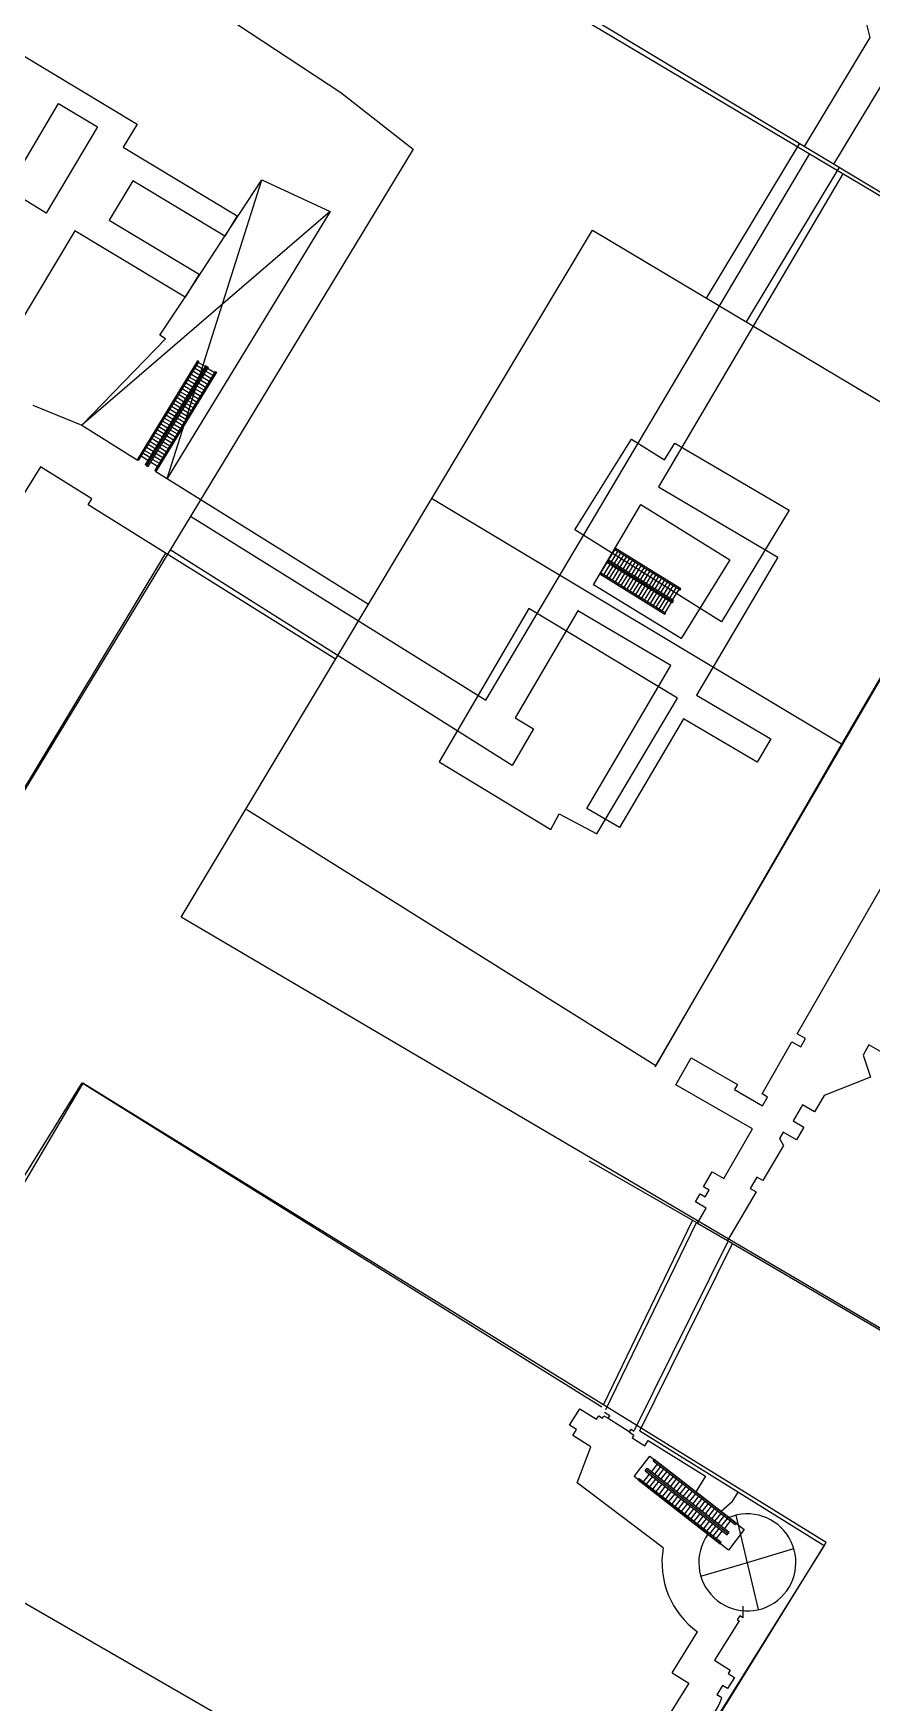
# Model space of a CAD drawing. Header units: inches. Extents: x 2320 to 12644, y -1199 to 8127.
# Drawn here: x 5518 to 5998, y 3570 to 4527 of the extents above; entities that cross this region are included whole.
import ezdxf

# ---------------------------------------------------------------- set-up
doc = ezdxf.new("R2010")
doc.units = ezdxf.units.IN
doc.header["$LTSCALE"] = 32
doc.header["$MEASUREMENT"] = 0
doc.layers.add('Buildings', color=1, linetype='Continuous')
doc.layers.add('Floor Plan', color=4, linetype='Continuous')

msp = doc.modelspace()

# ---------------------------------------------------------------- linework, layer by layer
at = {"layer": 'Buildings'}
for p, q in [((6316.63, 4246.9), (5556.05, 4699.99)), ((5591.16, 4560.81), (5693.97, 4493.1)), ((5693.97, 4493.1), (5735.35, 4460.5)), ((5735.35, 4460.5), (5507.15, 4084.34)), ((5602.44, 4020.39), (5838.17, 4414.11)), ((5838.17, 4414.11), (6185.49, 4207.22)), ((5828.14, 4242.33), (5860.61, 4294.29)), ((5860.61, 4294.29), (5879.55, 4282.45)), ((5879.55, 4282.45), (5885.48, 4291.95)), ((5885.48, 4291.95), (5951.02, 4253.61)), ((6071.39, 4274.93), (5981.11, 4119.45)), ((5981.11, 4119.45), (5746.02, 4260.2)), ((5951.02, 4253.61), (5912.15, 4189.67)), ((5912.15, 4189.67), (5828.14, 4242.33)), ((5801.8, 4197.19), (5750.4, 4109.42)), ((5887.07, 4145.78), (5801.8, 4197.19)), ((5840.67, 4068.04), (5887.07, 4145.78)), ((5981.11, 4119.45), (5874.53, 3935.13)), ((5750.4, 4109.42), (5814.35, 4070.55)), ((5874.53, 3935.13), (5640.06, 4081.84)), ((5814.35, 4070.55), (5819.07, 4079.48)), ((5819.07, 4079.48), (5840.67, 4068.04)), ((6028.75, 3769.62), (5602.44, 4020.39)), ((5546.02, 3925.1), (5504.64, 3854.88)), ((5972.33, 3661.79), (5546.02, 3925.1)), ((5400.57, 3691.88), (5835.66, 3441.11)), ((5835.66, 3441.11), (5972.33, 3661.79))]:
    msp.add_line(p, q, dxfattribs=at)
at = {"layer": 'Floor Plan'}
for p, q in [((6314.55, 4248.15), (5794.49, 4561.55)), ((5991, 4549.92), (5997.27, 4524.64)), ((5997.27, 4524.64), (5959.56, 4462.07)), ((5509.83, 4515.33), (5577.11, 4474.87)), ((6013.43, 4513.22), (5976.47, 4451.88)), ((5502.98, 4437.51), (5532.16, 4486.69)), ((5532.16, 4486.69), (5554.51, 4473.43)), ((5554.51, 4473.43), (5525.02, 4423.77)), ((5577.11, 4474.87), (5569.15, 4461.63)), ((5569.15, 4461.63), (5634.51, 4422.32)), ((5903.68, 4375.09), (5957.02, 4463.6)), ((5777.02, 4144.67), (5962.69, 4457.75)), ((5926.47, 4361.51), (5979.74, 4449.91)), ((5574.71, 4442.39), (5561.18, 4419.9)), ((5627.49, 4410.64), (5574.71, 4442.39)), ((5594.36, 4271.76), (5648.58, 4443.05)), ((5627.49, 4410.64), (5648.58, 4443.05)), ((5648.58, 4443.05), (5687.89, 4424.8)), ((5981.72, 4446.41), (5876.12, 4266.97)), ((5525.02, 4423.77), (5502.98, 4437.51)), ((5687.89, 4424.8), (5545.43, 4302.28)), ((5687.89, 4424.8), (5594.36, 4271.76)), ((5634.51, 4422.32), (5627.49, 4410.64)), ((5541.52, 4413.64), (5494.81, 4335.97)), ((5557.34, 4404.13), (5541.52, 4413.64)), ((5561.18, 4419.9), (5612.7, 4388.92)), ((5604.71, 4375.65), (5557.34, 4404.13)), ((5604.71, 4375.65), (5627.49, 4410.64)), ((5612.7, 4388.92), (5604.71, 4375.65)), ((5590.26, 4353.88), (5604.71, 4375.65)), ((5593.52, 4351.85), (5590.26, 4353.88)), ((5545.43, 4302.28), (5593.52, 4351.85)), ((5611.76, 4339.27), (5577.13, 4282.43)), ((5612.47, 4338.84), (5577.84, 4282)), ((5616.45, 4336.41), (5581.82, 4279.57)), ((5617.17, 4335.98), (5582.54, 4279.13)), ((5617.17, 4335.98), (5582.54, 4279.13)), ((5617.89, 4335.54), (5583.26, 4278.7)), ((5614.08, 4332.51), (5610.1, 4334.94)), ((5615.1, 4334.19), (5611.12, 4336.62)), ((5612.47, 4338.84), (5611.76, 4339.27)), ((5616.12, 4335.87), (5612.15, 4338.3)), ((5617.17, 4335.98), (5616.45, 4336.41)), ((5617.17, 4335.98), (5617.89, 4335.54)), ((5617.56, 4335), (5621.54, 4332.58)), ((5621.86, 4333.12), (5587.23, 4276.27)), ((5622.58, 4332.68), (5587.95, 4275.84)), ((5608.96, 4324.11), (5604.98, 4326.54)), ((5609.98, 4325.79), (5606, 4328.22)), ((5611.01, 4327.47), (5607.03, 4329.9)), ((5612.03, 4329.15), (5608.05, 4331.58)), ((5613.05, 4330.83), (5609.08, 4333.26)), ((5612.44, 4326.6), (5616.42, 4324.18)), ((5613.46, 4328.28), (5617.44, 4325.86)), ((5614.49, 4329.96), (5618.46, 4327.54)), ((5615.51, 4331.64), (5619.49, 4329.22)), ((5616.54, 4333.32), (5620.51, 4330.9)), ((5621.86, 4333.12), (5622.58, 4332.68)), ((5602.82, 4314.03), (5598.84, 4316.46)), ((5603.84, 4315.71), (5599.86, 4318.14)), ((5604.86, 4317.39), (5600.89, 4319.82)), ((5605.89, 4319.07), (5601.91, 4321.5)), ((5606.91, 4320.75), (5602.93, 4323.18)), ((5606.91, 4320.75), (5602.93, 4323.18)), ((5607.93, 4322.43), (5603.96, 4324.86)), ((5606.3, 4316.52), (5610.28, 4314.1)), ((5607.32, 4318.2), (5611.3, 4315.78)), ((5608.35, 4319.88), (5612.32, 4317.46)), ((5608.35, 4319.88), (5612.32, 4317.46)), ((5609.37, 4321.56), (5613.35, 4319.14)), ((5610.39, 4323.24), (5614.37, 4320.82)), ((5611.42, 4324.92), (5615.39, 4322.5)), ((5517.29, 4313.73), (5545.43, 4302.28)), ((5596.67, 4303.95), (5592.7, 4306.38)), ((5597.7, 4305.63), (5593.72, 4308.06)), ((5598.72, 4307.31), (5594.74, 4309.74)), ((5599.74, 4308.99), (5595.77, 4311.42)), ((5600.77, 4310.67), (5596.79, 4313.1)), ((5601.79, 4312.35), (5597.82, 4314.78)), ((5600.16, 4306.44), (5604.13, 4304.01)), ((5601.18, 4308.12), (5605.16, 4305.69)), ((5602.2, 4309.8), (5606.18, 4307.37)), ((5603.23, 4311.48), (5607.2, 4309.06)), ((5604.25, 4313.16), (5608.23, 4310.74)), ((5605.28, 4314.84), (5609.25, 4312.42)), ((5545.43, 4302.28), (5576.18, 4283.1)), ((5590.53, 4293.87), (5586.56, 4296.29)), ((5591.56, 4295.55), (5587.58, 4297.97)), ((5592.58, 4297.23), (5588.6, 4299.65)), ((5593.6, 4298.91), (5589.63, 4301.33)), ((5594.63, 4300.59), (5590.65, 4303.01)), ((5595.65, 4302.27), (5591.67, 4304.69)), ((5594.02, 4296.36), (5597.99, 4293.93)), ((5595.04, 4298.04), (5599.02, 4295.61)), ((5596.06, 4299.72), (5600.04, 4297.29)), ((5597.09, 4301.4), (5601.06, 4298.97)), ((5598.11, 4303.08), (5602.09, 4300.65)), ((5599.13, 4304.76), (5603.11, 4302.33)), ((5585.41, 4285.47), (5581.44, 4287.89)), ((5586.44, 4287.15), (5582.46, 4289.57)), ((5587.46, 4288.83), (5583.48, 4291.25)), ((5588.48, 4290.51), (5584.51, 4292.93)), ((5589.51, 4292.19), (5585.53, 4294.61)), ((5588.9, 4287.96), (5592.87, 4285.53)), ((5589.92, 4289.64), (5593.9, 4287.21)), ((5590.94, 4291.32), (5594.92, 4288.89)), ((5591.97, 4293), (5595.94, 4290.57)), ((5592.99, 4294.68), (5596.97, 4292.25)), ((5521.78, 4278.48), (5489.35, 4226.47)), ((5551.27, 4260.09), (5521.78, 4278.48)), ((5576.18, 4283.1), (5577.16, 4282.49)), ((5577.84, 4282), (5577.13, 4282.43)), ((5583.37, 4282.11), (5579.39, 4284.53)), ((5584.39, 4283.79), (5580.41, 4286.21)), ((5582.54, 4279.13), (5581.82, 4279.57)), ((5582.54, 4279.13), (5583.26, 4278.7)), ((5584.8, 4281.24), (5588.78, 4278.81)), ((5585.83, 4282.92), (5589.8, 4280.49)), ((5586.85, 4284.6), (5590.83, 4282.17)), ((5587.87, 4286.28), (5591.85, 4283.85)), ((5587.23, 4276.27), (5587.95, 4275.84)), ((5587.95, 4275.84), (5587.92, 4275.78)), ((5587.92, 4275.78), (5709.83, 4199.75)), ((6071.25, 4273.85), (5874.08, 3934.54)), ((5549.16, 4256.7), (5551.27, 4260.09)), ((5876.12, 4266.97), (5944.53, 4226.71)), ((5690.98, 4168.27), (5549.16, 4256.7)), ((5607.77, 4250.2), (5777.02, 4144.67)), ((5838.84, 4210.8), (5865.96, 4256.88)), ((5865.96, 4256.88), (5917.06, 4225.19)), ((5792.14, 4107.31), (5596.07, 4230.92)), ((5847.44, 4225.01), (5851.12, 4230.94)), ((5849.11, 4223.97), (5852.79, 4229.91)), ((5888.44, 4207.8), (5850.81, 4231.14)), ((5888.88, 4208.51), (5851.24, 4231.86)), ((5505.76, 4082.75), (5593.64, 4228.95)), ((5846.55, 4223.58), (5842.87, 4217.64)), ((5848.22, 4222.54), (5844.54, 4216.61)), ((5849.9, 4221.51), (5846.21, 4215.57)), ((5883.87, 4200.43), (5846.41, 4223.67)), ((5884.31, 4201.15), (5846.84, 4224.39)), ((5884.31, 4201.15), (5846.84, 4224.39)), ((5884.31, 4201.15), (5846.84, 4224.39)), ((5884.31, 4201.15), (5846.84, 4224.39)), ((5884.76, 4201.86), (5847.27, 4225.12)), ((5851.57, 4220.47), (5847.89, 4214.53)), ((5850.78, 4222.93), (5854.46, 4228.87)), ((5852.45, 4221.9), (5856.14, 4227.83)), ((5854.13, 4220.86), (5857.81, 4226.8)), ((5855.8, 4219.82), (5859.48, 4225.76)), ((5857.47, 4218.79), (5861.15, 4224.72)), ((5859.14, 4217.75), (5862.82, 4223.69)), ((5860.81, 4216.71), (5864.5, 4222.65)), ((5862.49, 4215.68), (5866.17, 4221.61)), ((5864.16, 4214.64), (5867.84, 4220.58)), ((5917.06, 4225.19), (5889.04, 4180)), ((5944.53, 4226.71), (5897.93, 4147.54)), ((5889.04, 4180), (5838.84, 4210.8)), ((5879.75, 4193.78), (5842.44, 4216.92)), ((5880.19, 4194.5), (5842.87, 4217.64)), ((5853.24, 4219.43), (5849.56, 4213.5)), ((5854.91, 4218.39), (5851.23, 4212.46)), ((5856.58, 4217.36), (5852.9, 4211.42)), ((5858.26, 4216.32), (5854.57, 4210.39)), ((5859.93, 4215.28), (5856.25, 4209.35)), ((5861.6, 4214.25), (5857.92, 4208.31)), ((5863.27, 4213.21), (5859.59, 4207.27)), ((5864.94, 4212.17), (5861.26, 4206.24)), ((5866.62, 4211.14), (5862.93, 4205.2)), ((5865.83, 4213.6), (5869.51, 4219.54)), ((5867.5, 4212.57), (5871.18, 4218.5)), ((5869.17, 4211.53), (5872.85, 4217.46)), ((5869.17, 4211.53), (5872.85, 4217.46)), ((5870.85, 4210.49), (5874.53, 4216.43)), ((5872.52, 4209.45), (5876.2, 4215.39)), ((5874.19, 4208.42), (5877.87, 4214.35)), ((5875.86, 4207.38), (5879.54, 4213.32)), ((5877.53, 4206.34), (5881.21, 4212.28)), ((5879.21, 4205.31), (5882.89, 4211.24)), ((5880.88, 4204.27), (5884.56, 4210.21)), ((5868.29, 4210.1), (5864.61, 4204.16)), ((5868.29, 4210.1), (5864.61, 4204.16)), ((5869.96, 4209.06), (5866.28, 4203.13)), ((5871.63, 4208.03), (5867.95, 4202.09)), ((5873.3, 4206.99), (5869.62, 4201.05)), ((5874.98, 4205.95), (5871.29, 4200.02)), ((5876.65, 4204.91), (5872.97, 4198.98)), ((5878.32, 4203.88), (5874.64, 4197.94)), ((5879.99, 4202.84), (5876.31, 4196.91)), ((5881.66, 4201.8), (5877.98, 4195.87)), ((5883.33, 4200.77), (5879.65, 4194.83)), ((5882.55, 4203.23), (5886.23, 4209.17)), ((5884.31, 4201.15), (5883.87, 4200.43)), ((5884.31, 4201.15), (5883.87, 4200.43)), ((5884.22, 4202.2), (5887.9, 4208.13)), ((5884.31, 4201.15), (5884.76, 4201.86)), ((5884.31, 4201.15), (5884.76, 4201.86)), ((5888.44, 4207.8), (5888.88, 4208.51)), ((5829.91, 4195.91), (5793.85, 4134.63)), ((5883.22, 4164.54), (5829.91, 4195.91)), ((5880.19, 4194.5), (5879.75, 4193.78)), ((5835.03, 4082.65), (5883.22, 4164.54)), ((5897.93, 4147.54), (5940.47, 4122.51)), ((5793.85, 4134.63), (5804.52, 4128.35)), ((5890.47, 4133.95), (5853.78, 4071.61)), ((5932.61, 4109.15), (5890.47, 4133.95)), ((5804.52, 4128.35), (5792.14, 4107.31)), ((5940.47, 4122.51), (5932.61, 4109.15)), ((5853.78, 4071.61), (5835.03, 4082.65)), ((5955.64, 3953.49), (6003.93, 4037.52)), ((5960.36, 3950.77), (5955.64, 3953.49)), ((5935.45, 3919.02), (5952.61, 3948.89)), ((5952.61, 3948.89), (5957.63, 3946.01)), ((5957.63, 3946.01), (5960.36, 3950.77)), ((5996.76, 3947.13), (5993.37, 3941.28)), ((6085.62, 3895.6), (5996.76, 3947.13)), ((5886, 3924.28), (5894.8, 3939.6)), ((5894.8, 3939.6), (5921.4, 3924.31)), ((5993.37, 3941.28), (5997.61, 3928.49)), ((5385.8, 3668.5), (5545.73, 3925.26)), ((5545.73, 3925.26), (5843.64, 3739.52)), ((5929.99, 3898.99), (5886, 3924.28)), ((5921.4, 3924.31), (5919.75, 3921.44)), ((5997.61, 3928.49), (5971.02, 3917.99)), ((5919.75, 3921.44), (5935.82, 3912.21)), ((5938.67, 3917.17), (5935.45, 3919.02)), ((5935.82, 3912.21), (5938.67, 3917.17)), ((5971.02, 3917.99), (5965.56, 3908.64)), ((5958.61, 3912.7), (5953.24, 3903.52)), ((5965.56, 3908.64), (5958.61, 3912.7)), ((5913.61, 3870.49), (5929.99, 3898.99)), ((5947.66, 3897.04), (5945.49, 3893.33)), ((5955.28, 3892.59), (5947.66, 3897.04)), ((5953.24, 3903.52), (5959.53, 3899.85)), ((5959.53, 3899.85), (5955.28, 3892.59)), ((5947.71, 3889.38), (5935.9, 3869.27)), ((5945.49, 3893.33), (5947.71, 3889.38)), ((5898.54, 3844.85), (5836.57, 3880.47)), ((5901.98, 3865.71), (5906.94, 3874.33)), ((5905.21, 3863.86), (5901.98, 3865.71)), ((5906.94, 3874.33), (5913.61, 3870.49)), ((5932.5, 3871.27), (5928.67, 3864.74)), ((5935.9, 3869.27), (5932.5, 3871.27)), ((5897.35, 3857.03), (5899.98, 3861.62)), ((5903.51, 3853.49), (5897.35, 3857.03)), ((5899.98, 3861.62), (5902.95, 3859.91)), ((5902.95, 3859.91), (5905.21, 3863.86)), ((5932.03, 3862.77), (5915.7, 3834.97)), ((5928.67, 3864.74), (5932.03, 3862.77)), ((5898.54, 3844.85), (5903.51, 3853.49)), ((5844.78, 3741.19), (5895.68, 3846.5)), ((5845.95, 3738), (5897.8, 3845.28)), ((5898.54, 3844.85), (5915.71, 3834.99)), ((5915.97, 3834.8), (5862.07, 3725.96)), ((5865.47, 3725.9), (5918.62, 3833.25)), ((5915.7, 3834.97), (6028.1, 3768.95)), ((5825.04, 3729.11), (5830.92, 3738.54)), ((5830.92, 3738.54), (5840.61, 3732.5)), ((5840.61, 3732.5), (5841.86, 3734.5)), ((5841.86, 3734.5), (5843.98, 3733.19)), ((5843.98, 3733.19), (5844.82, 3734.54)), ((5844.82, 3734.54), (5847.2, 3733.06)), ((5848.12, 3734.52), (5845.06, 3736.43)), ((5847.2, 3733.06), (5848.12, 3734.52)), ((5847.2, 3733.06), (5859.36, 3725.47)), ((5829.1, 3726.58), (5825.04, 3729.11)), ((5826.97, 3723.16), (5829.1, 3726.58)), ((5837.33, 3716.7), (5826.97, 3723.16)), ((5860.22, 3726.85), (5859.2, 3725.22)), ((5859.2, 3725.22), (5862.02, 3723.46)), ((5860.22, 3726.85), (5862.08, 3725.69)), ((5862.02, 3723.46), (5861, 3721.83)), ((5865.47, 3725.9), (5971.01, 3660.09)), ((5829.53, 3695.99), (5837.33, 3716.7)), ((5861, 3721.83), (5868.19, 3717.34)), ((5868.19, 3717.34), (5870.09, 3720.39)), ((5870.09, 3720.39), (5877.87, 3715.53)), ((5877.87, 3715.53), (5903.12, 3699.79)), ((5862.09, 3699.63), (5871.22, 3711.34)), ((5868.45, 3702.84), (5869.66, 3704.39)), ((5869.06, 3703.61), (5916.02, 3667.02)), ((5869.66, 3704.39), (5916.62, 3667.79)), ((5871.22, 3711.34), (5925.3, 3669.2)), ((5875.42, 3706.82), (5872.06, 3702.52)), ((5873.01, 3708.69), (5873.62, 3709.47)), ((5873.01, 3708.69), (5919.98, 3672.1)), ((5920.58, 3672.87), (5873.62, 3709.47)), ((5877.23, 3705.41), (5873.88, 3701.1)), ((5879.05, 3703.99), (5875.7, 3699.69)), ((5878.79, 3658.74), (5829.53, 3695.99)), ((5916.17, 3657.49), (5862.09, 3699.63)), ((5864.49, 3697.76), (5865.1, 3698.53)), ((5864.49, 3697.76), (5911.45, 3661.16)), ((5865.1, 3698.53), (5912.06, 3661.94)), ((5867.5, 3696.66), (5870.85, 3700.97)), ((5868.45, 3702.84), (5915.41, 3666.24)), ((5869.32, 3695.25), (5872.67, 3699.55)), ((5871.13, 3693.83), (5874.49, 3698.13)), ((5872.95, 3692.41), (5876.31, 3696.72)), ((5874.77, 3691), (5878.12, 3695.3)), ((5876.59, 3689.58), (5879.94, 3693.88)), ((5880.87, 3702.57), (5877.52, 3698.27)), ((5882.69, 3701.16), (5879.33, 3696.85)), ((5884.51, 3699.74), (5881.15, 3695.44)), ((5886.32, 3698.32), (5882.97, 3694.02)), ((5888.14, 3696.91), (5884.79, 3692.6)), ((5889.96, 3695.49), (5886.61, 3691.19)), ((5891.78, 3694.07), (5888.42, 3689.77)), ((5903.12, 3699.79), (5897.53, 3690.84)), ((5878.41, 3688.16), (5881.76, 3692.47)), ((5880.22, 3686.75), (5883.58, 3691.05)), ((5882.04, 3685.33), (5885.4, 3689.63)), ((5883.86, 3683.91), (5887.21, 3688.22)), ((5885.68, 3682.5), (5889.03, 3686.8)), ((5887.5, 3681.08), (5890.85, 3685.38)), ((5889.31, 3679.66), (5892.67, 3683.97)), ((5893.6, 3692.66), (5890.24, 3688.35)), ((5895.41, 3691.24), (5892.06, 3686.94)), ((5897.23, 3689.82), (5893.88, 3685.52)), ((5899.05, 3688.41), (5895.7, 3684.1)), ((5900.87, 3686.99), (5897.51, 3682.69)), ((5902.69, 3685.57), (5899.33, 3681.27)), ((5904.5, 3684.16), (5901.15, 3679.85)), ((5918.42, 3685.2), (5911.95, 3679.6)), ((5918.42, 3685.2), (5921.87, 3690.73)), ((5891.13, 3678.25), (5894.49, 3682.55)), ((5892.95, 3676.83), (5896.3, 3681.13)), ((5894.77, 3675.41), (5898.12, 3679.72)), ((5896.59, 3674), (5899.94, 3678.3)), ((5898.4, 3672.58), (5901.76, 3676.88)), ((5900.22, 3671.16), (5903.58, 3675.46)), ((5906.32, 3682.74), (5902.97, 3678.44)), ((5908.14, 3681.32), (5904.79, 3677.02)), ((5909.96, 3679.91), (5906.6, 3675.6)), ((5911.78, 3678.49), (5908.42, 3674.19)), ((5913.59, 3677.07), (5910.24, 3672.77)), ((5915.41, 3675.65), (5912.06, 3671.35)), ((5933.53, 3623.36), (5920.57, 3677.47)), ((5902.04, 3669.74), (5905.39, 3674.05)), ((5903.86, 3668.33), (5907.21, 3672.63)), ((5905.68, 3666.91), (5909.03, 3671.21)), ((5907.49, 3665.49), (5910.85, 3669.8)), ((5909.31, 3664.08), (5912.67, 3668.38)), ((5917.23, 3674.24), (5913.88, 3669.93)), ((5915.41, 3666.24), (5916.62, 3667.79)), ((5925.3, 3669.2), (5916.17, 3657.49)), ((5919.98, 3672.1), (5920.58, 3672.87)), ((5971.01, 3660.09), (5856.74, 3476.81)), ((5911.45, 3661.16), (5912.06, 3661.94)), ((5927.05, 3650.42), (5953.71, 3658.37)), ((5900.39, 3642.46), (5927.05, 3650.42)), ((5922.37, 3616.88), (5908.3, 3594.31)), ((5922.69, 3619.84), (5921.27, 3617.57)), ((5921.27, 3617.57), (5922.37, 3616.88)), ((5924.63, 3618.63), (5922.69, 3619.84)), ((5924.63, 3618.63), (5924.72, 3625.42)), ((5883.88, 3587.15), (5898.52, 3610.62)), ((5908.3, 3594.31), (5917.24, 3588.73)), ((5917.24, 3588.73), (5916.06, 3586.83)), ((5893.48, 3581.16), (5830.5, 3480.15)), ((5883.88, 3587.15), (5893.48, 3581.16)), ((5912.85, 3579.91), (5909.52, 3574.57)), ((5915.76, 3578.09), (5912.85, 3579.91)), ((5919.77, 3584.51), (5915.76, 3578.09)), ((5916.06, 3586.83), (5919.77, 3584.51)), ((5912.44, 3572.75), (5909.52, 3574.57))]:
    msp.add_line(p, q, dxfattribs=at)
for centre, radius, start, end in [((5927.05, 3650.42), 27.82, 144.36634, 112.48382), ((5927.05, 3650.42), 48.97, 170.21248, 234.35786), ((5860.31, 3592.68), 55.8, 317.02752, 339.08434)]:
    msp.add_arc(centre, radius, start, end, dxfattribs=at)

doc.saveas('drawing.dxf')
